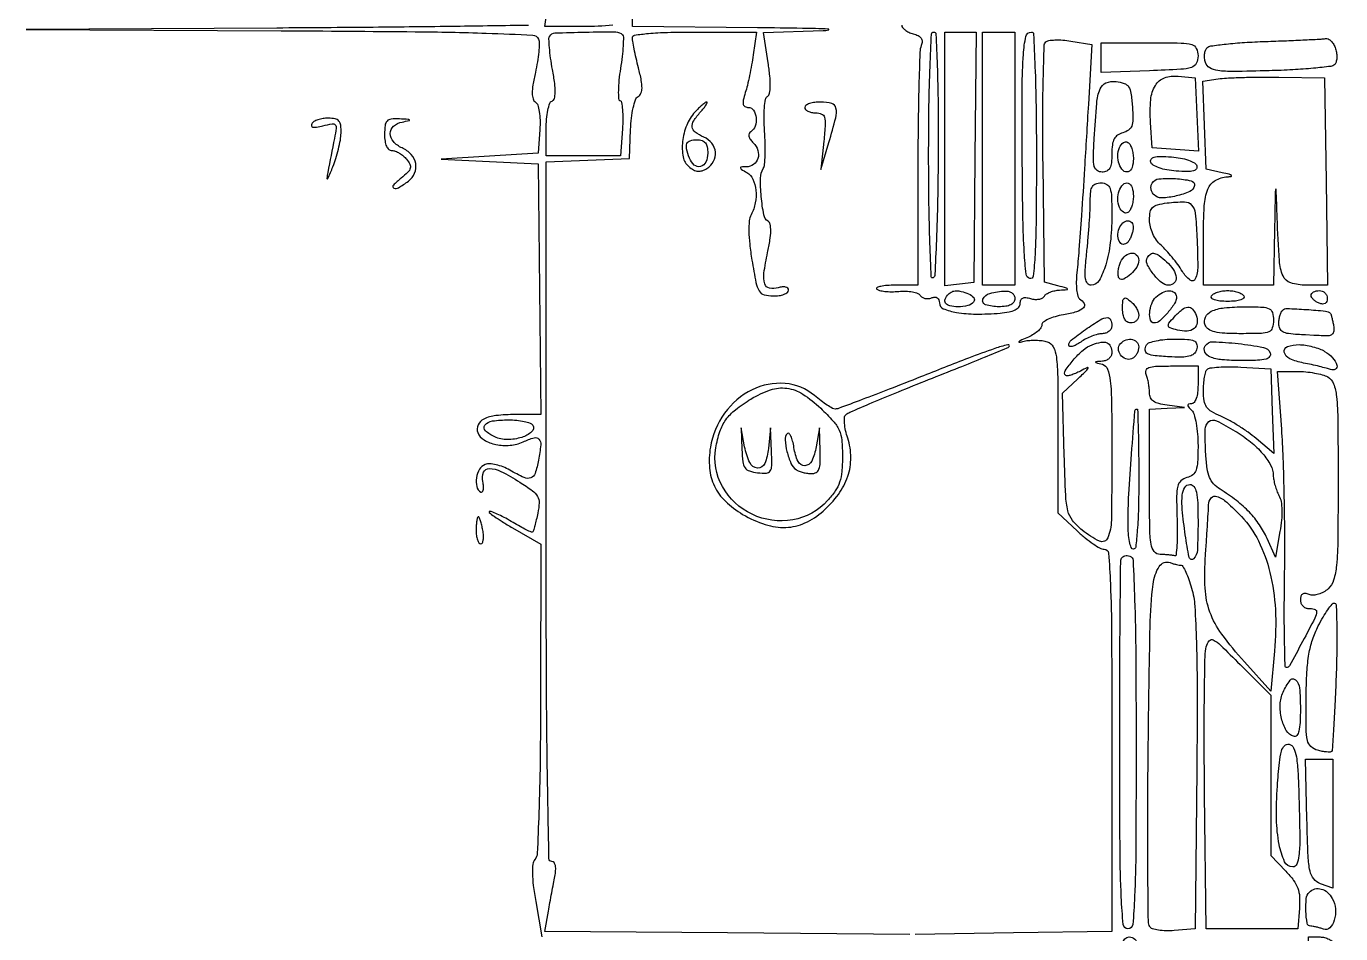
# Model space of a CAD drawing. Extents: x 24 to 1546, y 0 to 2379.
# Drawn here: x 23.5 to 267.5, y 407.6 to 576.1 of the extents above; entities that cross this region are included whole.
import ezdxf

# ---------------------------------------------------------------- set-up
doc = ezdxf.new("R2010")
doc.units = 0
doc.header["$MEASUREMENT"] = 0
doc.layers.get('0').update_dxf_attribs({"linetype": 'CONTINUOUS'})

msp = doc.modelspace()

# ---------------------------------------------------------------- linework, layer by layer
for points in [[(337.966179, 168.392349, 0.000137), (435.072302, 168.795574, 0.000014), (536.468237, 169.247283, 0.412847)], [(563.34628, 20.117426, 0.00003), (563.585042, 68.349484, 0.000793), (563.761466, 121.74337, 0.000478), (563.809731, 185.065658, -0.000252), (563.829439, 248.38279, -0.000419), (563.917736, 301.759581, -0.00001), (564.039235, 350.115363, -0.198254)], [(330.47682, 18.883074, 0.000013), (445.994116, 18.943074, 0.000017), (561.276547, 19.009838, 0.139128)], [(226.501837, 20.5), (226.500919, 213.749975, -0.000156), (226.538171, 334.839254, -0.002108), (226.752395, 379.142941, -0.000995), (227.046872, 405.812407, -0.410398), (228.25, 406.999975, -0.406869), (229.694408, 405.591471, -0.003991), (229.967336, 389.699567, -0.002296), (230.109045, 358.876355, -0.000048), (230.095006, 206.25), (230.064976, 47)], [(116.694712, 576.240241, -0.0002), (103.162817, 576.044335, -0.001307), (87.905574, 575.869428, -0.000812), (70, 575.740042), (23.5, 575.479532), (70.781385, 575.239766, -0.001024), (95.704656, 575.062318, -0.005921), (108.872964, 574.785596, -0.003807), (117.513606, 574.435739, -0.297408), (118.573504, 573.669046, -0.098759), (118.709857, 572.872461, -0.016319), (118.615952, 571.308927, -0.017377), (118.378157, 569.452114, -0.014586), (118.000806, 567.503597, 0.013207), (117.543716, 565.177717, 0.042967), (117.415541, 563.613472, 0.071827), (117.569461, 562.577744, 0.183593), (118.023557, 561.985441, -0.18216), (118.439752, 561.445681, -0.035538), (118.7191, 560.227614, -0.032983), (118.85795, 558.66191, -0.023488), (118.814871, 556.900891), (118.5, 552.5), (109.5, 551.960286), (100.5, 551.420572), (109.5, 550.960286), (118.5, 550.5), (118.76843, 527.25), (119.036861, 504), (114.26843, 503.984687, 0.025987), (110.674408, 503.786193, 0.085732), (108.400911, 503.136915, 0.176231), (107.35254, 502.061552, 0.200165), (107.311463, 500.630724, 0.171623), (108.477812, 499.263673, 0.080757), (110.676973, 498.427465, 0.072581), (113.29851, 498.277127, 0.085181), (115.702968, 498.910525, -0.034529), (117.767934, 499.684242, -0.296678), (118.668544, 499.41809, -0.207256), (118.99418, 498.357559, -0.01866), (118.574725, 495.546628, -0.029685), (117.952, 493.053819, -0.236281), (117.151581, 492.225389, -0.196949), (115.905699, 492.288207, -0.020434), (113.249456, 493.671616, 0.037343), (112.01174, 494.263971, 0.037585), (110.702318, 494.664127, 0.040257), (109.512052, 494.83305, 0.107136), (108.668416, 494.703001, 0.16881), (107.623293, 493.821141, 0.094735), (107.052483, 492.240478, 0.09846), (107.11542, 490.612786, 0.198104), (107.855543, 489.589279, 0.332306), (108.134463, 489.613909, 0.162929), (108.321085, 489.941332, 0.068119), (108.361032, 490.617574, 0.027972), (108.238966, 491.530262, -0.141419), (108.398834, 493.261305, -0.312129), (109.447027, 493.967135, -0.115653), (111.595692, 493.435073, -0.022522), (115.087232, 491.444933, -0.016202), (117.439548, 489.851128, -0.10378), (118.400348, 488.790556, -0.144449), (118.695064, 487.598358, -0.041621), (118.450545, 485.694933, -0.005712), (118.168771, 484.448819, -0.008135), (117.887914, 483.349245, -0.004966), (117.628853, 482.435545, -0.110687), (117.495964, 482.196113, -0.324494), (117.270757, 482.146677, -0.009145), (116.317174, 482.583724, -0.01534), (115.171398, 483.178365, -0.009524), (113.86278, 483.942375, 0.012248), (112.501954, 484.726956, 0.015068), (111.194067, 485.388634, 0.013519), (110.074479, 485.876836, 0.097762), (109.5, 485.986878, 0.696173), (109.432389, 485.800991, 0.02163), (110.341643, 485.095196, 0.016273), (111.815606, 484.12045, 0.007762), (113.769424, 482.959294), (119.038848, 479.937356), (118.967885, 451.25904, -0.002719), (118.873851, 439.375025, -0.005569), (118.645708, 430.060755, -0.002246), (118.343112, 422.522293, -0.163462), (117.90303, 421.383158, 0.145946), (117.52314, 420.491796, 0.033218), (117.445789, 418.833871, 0.02646), (117.611015, 416.565103, 0.011703), (118.057224, 413.592796), (119.20531, 407)], [(132.383519, 576.270925, -0.024769), (126.917841, 576), (119.772912, 576), (120.458219, 580.75, -0.003839)], [(187.5, 407.47249), (153.641229, 407.749678), (119.782458, 408.026867), (120.425428, 411.763433, -0.001561), (120.711428, 413.395012, -0.001131), (121.039695, 415.210196, -0.001143), (121.359235, 416.932361, -0.002498), (121.613654, 418.25, 0.031432), (121.762811, 419.365762, 0.065573), (121.709536, 420.239385, 0.105897), (121.472185, 420.796309, 0.2439), (121.079455, 421, -0.408544), (120.519688, 421.549014, -0.000695), (120.254154, 436.294147, -0.003226), (120.055987, 455.790421, -0.000928), (120, 485.957936), (120, 550.915871), (127.75, 551.207936), (135.5, 551.5), (135.673918, 556.893962, -0.020352), (135.829574, 559.02449, -0.027354), (136.153698, 560.931885, -0.027192), (136.581071, 562.432886, -0.173064), (137.068261, 563.042187, 0.1551), (137.595597, 563.656358, 0.097146), (137.792915, 564.591088, 0.052313), (137.662813, 566.02998, 0.012994), (137.144342, 568.341045, -0.005052), (136.706152, 570.158615, -0.00624), (136.336151, 571.861212, -0.005207), (136.058605, 573.295879, -0.045201), (136, 573.94282, -0.371943), (136.412809, 574.420986, -0.013718), (138.972294, 574.727041, -0.016512), (142.547194, 574.936612, -0.006384), (147.511818, 575), (159.023635, 575), (158.429275, 570.75, -0.009396), (158.13843, 568.921488, -0.007266), (157.755286, 566.940625, -0.007355), (157.343362, 565.101188, -0.017471), (156.969477, 563.75, 0.020466), (156.593675, 562.359547, 0.108368), (156.588071, 561.575378, 0.22477), (156.906639, 561.157138, 0.119988), (157.55202, 561, -0.257489), (158.493969, 560.480472, -0.116854), (158.96508, 559.10545, -0.102357), (158.795704, 557.52211, -0.178524), (157.992329, 556.495259, 0.159078), (157.684678, 556.131267, 0.151623), (157.643389, 555.64808, 0.099255), (157.901098, 555.06089, 0.043518), (158.44984, 554.407303, -0.118463), (159.294773, 553.027852, -0.151168), (159.315063, 551.544517, -0.168515), (158.511307, 550.419334, -0.150654), (157.143011, 549.969591, 0.01244), (156.198421, 549.928585, 0.424004), (156.06783, 549.773692, 0.233003), (156.212651, 549.542396, 0.006534), (157.25, 548.919901, -0.154812), (158.37897, 547.673995, -0.082133), (158.930222, 545.643649, -0.072931), (158.82545, 543.284854, -0.075494), (158.045699, 541.08539, 0.099219), (157.695923, 539.928514, 0.028343), (157.622184, 538.045779, 0.023775), (157.780489, 535.616219, 0.012902), (158.193527, 532.651131, 0.007406), (158.949009, 528.476324, 0.085848), (159.540249, 526.929592, 0.193892), (160.460899, 526.227708, 0.067187), (162.147827, 526, 0.035608), (163.240206, 526.077895, 0.053984), (164.162174, 526.313545, 0.07058), (164.794489, 526.658182, 0.237005), (165, 527.067388, 0.204114), (164.846334, 527.428127, 0.133305), (164.443697, 527.648274, 0.087677), (163.826321, 527.68561, 0.048244), (163.084157, 527.52671, -0.127923), (161.468206, 527.441199, -0.275082), (160.579038, 528.250615, -0.109318), (160.425205, 530.227475, -0.017789), (161.101964, 534.039841, 0.013576), (161.539643, 536.39017, 0.034891), (161.690111, 538.111203, 0.049151), (161.593743, 539.301748, 0.21268), (161.203805, 539.874041, -0.212002), (160.39597, 541.05636, -0.022311), (159.9279, 544.452205, -0.02523), (159.783571, 547.894161, -0.137108), (160.296437, 549.670628, 0.116576), (160.543022, 550.411074, 0.013491), (160.65291, 552.170259, 0.015645), (160.661681, 554.300763, 0.012176), (160.542373, 556.614418, -0.015942), (160.440616, 558.926037, -0.024221), (160.513627, 560.935281, -0.022415), (160.718588, 562.50818, -0.21388), (161.089583, 563.055366, 0.216858), (161.472261, 563.626758, 0.036502), (161.593616, 564.970837, 0.02978), (161.513727, 566.850752, 0.013385), (161.196243, 569.302418), (160.312588, 574.937421), (171.406294, 575.254955, 0.05487), (172.426404, 575.396886, 0.863902), (172.411536, 575.542003, 0.007095), (167.596227, 575.684035, 0.001526), (159.25, 575.786244), (136, 576), (136, 578.5)], [(186, 576.283298, 0.168361), (186.15341, 575.840615, 0.064396), (186.625652, 575.378099, 0.054306), (187.314879, 574.966945, 0.043425), (188.129881, 574.676286, -0.051366), (189.056045, 574.329345, -0.128445), (189.596452, 573.858658, -0.155377), (189.779409, 573.246597, -0.087368), (189.629881, 572.477868, 0.083158), (189.377015, 571.233466, 0.001808), (189.185027, 565.026999, 0.004086), (189.04565, 557.744672, 0.002741), (189, 549.418213), (189, 528), (184.833333, 528, 0.016281), (183.283147, 527.949508, 0.035244), (182.102214, 527.788411, 0.064816), (181.431384, 527.554512, 0.51151), (181.38697, 527.279696, 0.144347), (181.868368, 527.017529, 0.026529), (182.878388, 526.855647, 0.026546), (184.119027, 526.790082, 0.021418), (185.452645, 526.847613, -0.029756), (186.779777, 526.882722, -0.03749), (188.001262, 526.750297, -0.041054), (188.967497, 526.488079, -0.169126), (189.431033, 526.111591, 0.119393), (189.783759, 525.762958, 0.081665), (190.309319, 525.553693, 0.074393), (190.923517, 525.512201, 0.071458), (191.532025, 525.650663, -0.080342), (192.130879, 525.775844, -0.154877), (192.599419, 525.650408, -0.162073), (192.896184, 525.283839, -0.090042), (193, 524.712024, 0.305663), (193.723722, 523.638777, 0.054245), (196.180548, 522.943368, 0.040891), (199.775748, 522.634444, 0.021642), (204.25, 522.810365, 0.025644), (205.923692, 523.035741, 0.066636), (207.076426, 523.415451, 0.107267), (207.75466, 523.947286, 0.174767), (208, 524.627753, -0.096455), (208.122207, 525.255354, -0.189066), (208.466947, 525.619266, -0.14068), (209.054896, 525.713665, -0.046785), (209.915843, 525.52671, 0.055621), (210.696361, 525.371574, 0.06322), (211.45784, 525.402963, 0.072852), (212.086637, 525.606409, 0.140631), (212.47486, 525.959323, -0.113203), (212.876347, 526.365963, -0.045979), (213.572703, 526.723582, -0.042418), (214.423175, 526.984573, -0.041901), (215.309017, 527.09968, 0.003632), (216.693009, 527.172723, 0.508519), (216.769473, 527.292037, 0.234171), (216.607469, 527.439898, 0.002166), (215, 527.89415), (212.5, 528.58894), (212.229996, 550.474466, -0.003433), (212.183795, 558.920959, -0.005424), (212.272495, 566.164308, -0.001635), (212.437479, 572.420997, -0.191222), (212.753828, 573.153828, -0.161278), (213.292934, 573.424694, -0.027568), (214.451219, 573.530006, -0.027599), (215.877584, 573.501997, -0.021518), (217.417432, 573.319686), (221.287201, 572.691709), (220.641587, 561.595855, -0.000714), (219.929677, 549.654596, -0.001794), (219.367129, 540.953477, -0.00233), (218.8994, 534.540937, -0.007559), (218.50501, 530.293508, 0.022794), (218.402062, 528.638554, 0.031079), (218.47017, 527.145682, 0.03189), (218.673751, 525.970199, 0.198023), (219.025094, 525.484491, -0.134604), (219.844524, 524.604227, -0.329775), (219.715558, 523.779219, -0.126655), (218.470143, 523.055063, -0.026841), (216, 522.5, 0.02791), (214.467881, 522.15228, 0.040878), (213.175, 521.66462, 0.04754), (212.260977, 521.119945, 0.238996), (212, 520.605144, -0.166816), (211.811872, 520.056955, -0.049385), (211.192188, 519.404792, -0.043547), (210.302542, 518.762657, -0.035119), (209.25, 518.230712, 0.003773), (207.99345, 517.691601, 0.121526), (207.731178, 517.490269, 0.699294), (207.788226, 517.396439, 0.00881), (208.75, 517.605058, -0.038442), (209.75743, 517.761826, -0.025566), (210.926563, 517.792706, -0.025763), (212.071297, 517.705275, -0.044928), (213, 517.5, -0.198229), (214.12505, 516.554849, -0.089703), (214.70768, 514.68309, -0.028349), (214.954237, 510.961689, -0.002368), (215, 501.300689), (215, 485.736154), (218.571202, 482.368077, 0.018369), (220.043232, 481.078564, 0.022472), (221.513073, 479.989373, 0.021722), (222.806015, 479.1978, 0.12716), (223.571202, 479, -0.391493), (224.402641, 478.231157, -0.009485), (224.739932, 472.542432, -0.008847), (224.952291, 463.130496, -0.001217), (225, 443.522559), (225, 408.045117), (206.75, 407.748552), (188.5, 407.451987)], [(261.330417, 161.671045, -0.000605), (261.1905, 199.703843, -0.000668), (261.139823, 244.488602, -0.000587), (261.204343, 291.249916), (261.5, 406.999833), (263.643011, 406.999916, -0.060662), (264.502615, 406.895275, -0.060104), (265.314856, 406.58734, -0.065673), (265.960347, 406.13273, -0.115417), (266.325062, 405.595284, -0.091381), (266.544943, 404.414802, -0.000046), (266.613469, 366.461152, -0.000642), (266.631596, 324.230506, -0.000391), (266.549923, 274.345284, 0.000347), (266.463593, 224.343765, 0.000558), (266.467086, 181.731918, 0.000082), (266.518586, 143.885163, 0.037539)], [(242.797298, 79.868691, -0.000011), (242.648497, 127.699984, -0.000482)]]:
    msp.add_lwpolyline(points, format="xyb")
for points in [[(134.179875, 574.486792, -0.205485), (134.349112, 574.063162, -0.009058), (134.27884, 572.444095, -0.014062), (134.102592, 570.482622, -0.009453), (133.796102, 568.253605, 0.013478), (133.510114, 566.041928, 0.021382), (133.397738, 564.135696, 0.016845), (133.424194, 562.629328, 0.308946), (133.699561, 562.267503, -0.27775), (133.997165, 561.919845, -0.020044), (134.163083, 560.610601, -0.023521), (134.228312, 558.936349, -0.015274), (134.153487, 557.00069), (133.806973, 552), (126.903487, 552), (120, 552), (120, 556.916667, -0.020675), (120.079004, 558.826474, -0.030044), (120.31888, 560.495356, -0.030085), (120.66286, 561.773077, -0.235704), (121.08555, 562.195183, 0.251791), (121.529398, 562.666192, 0.061726), (121.682165, 563.757395, 0.037381), (121.581172, 565.469242, 0.011535), (121.177629, 568.022996, -0.009943), (120.83105, 570.17185, -0.013899), (120.613154, 572.105266, -0.010209), (120.510582, 573.705415, -0.150412), (120.651096, 574.244479, -0.249235), (121.636853, 574.820337, -0.00557), (127.30443, 574.985018, -0.006354), (132.919937, 575.014224, -0.196962)], [(192.76057, 552.448401, -0.003396), (192.655958, 543.766331, -0.00547), (192.435683, 536.37228, -0.001411), (192.156247, 529.95918, -0.247595), (191.821019, 529.389384, -0.573133), (191.487854, 529.565931, -0.001565), (191.241174, 535.804606, -0.005758), (191.058833, 543.133475, -0.00334), (191, 551.940983, -0.003331), (191.062316, 561.294127, -0.00685), (191.260186, 568.61435, -0.00213), (191.530078, 574.61021, -0.399863), (191.939551, 575, -0.400959), (192.348645, 574.609094, -0.002269), (192.587312, 568.780905, -0.007038), (192.746884, 561.630726, -0.003373)], [(211, 551.916667, -0.002216), (210.947956, 540.171466, -0.01156), (210.741016, 533.703022, -0.012596), (210.417469, 529.682004, -0.479909), (209.75, 529.253779, -0.292548), (209.097149, 530.065881, -0.011039), (208.747476, 534.13002, -0.011822), (208.500521, 540.284123, -0.002779), (208.388153, 550.587112, -0.00188), (208.365806, 564.661826, -0.016628), (208.585828, 570.870218, -0.0356), (209.051547, 574.178712, -0.353675), (210.067388, 575, -0.400079), (210.470709, 574.615779, -0.002029), (210.7399, 568.562184, -0.006737), (210.937526, 561.218872, -0.003358)], [(266.531949, 571.899337, -0.044463), (266.724141, 571.03364, -0.047951), (266.753331, 570.169568, -0.053335), (266.627734, 569.431833, -0.129947), (266.349337, 568.960629, -0.167002), (265.631505, 568.615861, -0.005552), (262.440635, 568.277318, -0.010005), (258.613687, 567.991342, -0.006738), (254.235802, 567.811293, -0.003763), (247.540239, 567.676672, -0.035456), (244.671435, 567.844128, -0.101126), (243.177409, 568.35713, -0.185133), (242.386465, 569.350663, -0.050954), (242.226482, 570.12238, -0.050976), (242.225907, 570.91039, -0.055769), (242.374278, 571.597878, -0.115869), (242.661567, 572.061567, -0.163512), (243.374214, 572.41575, -0.006959), (246.203409, 572.765993, -0.011313), (249.621102, 573.062799, -0.007749), (253.510904, 573.251614, 0.00158), (257.423722, 573.393184, 0.002223), (260.913095, 573.546019, 0.001299), (263.853958, 573.695591, 0.030445), (264.682612, 573.79071, -0.165103), (265.184534, 573.713776, -0.079488), (265.713683, 573.321451, -0.065387), (266.18927, 572.687431, -0.051459)], [(241, 570.570969, -0.115416), (240.673327, 569.174617, -0.206537), (239.790434, 568.425182, -0.061216), (237.801819, 568.075226, -0.00407), (231.997704, 567.820969), (222.995408, 567.5), (222.997704, 570.25), (223, 573), (232, 573, -0.003793), (237.878806, 572.9554, -0.06219), (239.823705, 572.682527, -0.218613), (240.683147, 571.967305, -0.112035)], [(240.797053, 559.690203), (241.094106, 552.880406), (236.797053, 553.190203), (232.5, 553.5), (232.196599, 558.215961, -0.036098), (232.229957, 562.429059, -0.114822), (233.080006, 565.094455, -0.173412), (234.768642, 566.488208, -0.111252), (237.31644, 566.808403), (240.5, 566.5)], [(264.771593, 547.25), (265.043186, 528), (261.040645, 528, -0.074707), (258.204102, 528.426197, -0.220722), (256.775186, 529.712056, -0.085371), (256.10326, 532.5405, -0.006337), (255.703096, 540.5, 0.000455), (255.498484, 545.816282, 0.878289), (255.41706, 545.823633, 0.049783), (255.340429, 545.187946, 0.000214), (255.201244, 538.25), (255, 528), (248.5, 528), (242, 528), (242, 536.8, -0.013869), (242.165341, 542.759707, -0.079952), (242.836197, 545.831188, -0.166602), (244.194895, 547.42875, -0.120123), (246.45, 548.118315, 0.032976), (247.165063, 548.207134, 0.640666), (247.20524, 548.370099, 0.108028), (246.774629, 548.582225, 0.008168), (245.5, 548.875519), (242.5, 549.514408), (242.210692, 557.686989), (241.921384, 565.859569), (244.710692, 566.29766, -0.026679), (246.298422, 566.460882, -0.005185), (249.177516, 566.572435, -0.005497), (252.541232, 566.630843, -0.005059), (256, 566.617875), (264.5, 566.5)], [(228.811289, 561.172408, -0.016082), (228.905606, 558.794743, -0.088399), (228.690742, 557.534375, -0.156947), (228.116135, 556.788703, -0.086997), (227.061289, 556.305777, 0.084173), (226.073811, 555.860373, 0.124453), (225.44214, 555.156637, 0.091032), (225.101611, 554.064659, 0.030191), (225, 552.383369, -0.024878), (224.916278, 550.701775, -0.09847), (224.615976, 549.716335, -0.163517), (224.056277, 549.190169, -0.108007), (223.18619, 549, -0.155587), (222.254685, 549.297051, -0.183329), (221.742021, 550.061457, -0.064075), (221.581112, 551.662553, -0.007538), (221.735065, 555.25, -0.006784), (222.204226, 561.79761, -0.070369), (222.807114, 564.424443, -0.206702), (223.910865, 565.554159, -0.12671), (225.784878, 565.813057, -0.053939), (227.292787, 565.47179, -0.167173), (228.104584, 564.839633, -0.109882), (228.546492, 563.662036, -0.017079)], [(147.612244, 560.124028, 0.088225), (146.086529, 557.68815, 0.068272), (145.318833, 554.646674, 0.074449), (145.425783, 551.812029, 0.174679), (146.486022, 550.011601, 0.048744), (147.367884, 549.414334, 0.099154), (148.164161, 549.167807, 0.105821), (148.959242, 549.254234, 0.060979), (149.833823, 549.666975, 0.1289), (151.083487, 551.003937, 0.149921), (151.424012, 552.704317, 0.14581), (150.753185, 554.338344, 0.120129), (149.25, 555.487128, -0.054753), (147.679374, 556.392327, -0.205892), (147.114833, 557.350435, -0.177726), (147.383076, 558.520133, -0.03961), (148.654988, 560.171259, 0.014157), (149.255209, 560.873468, 0.028915), (149.676948, 561.462807, 0.04265), (149.89182, 561.877495, 0.534549), (149.809975, 562, 0.162469), (149.528951, 561.906209, 0.015584), (148.958142, 561.448933, 0.018564), (148.298971, 560.842563, 0.013603)], [(168, 561, 0.193765), (168.153788, 560.618059, 0.087313), (168.597618, 560.29375, 0.067165), (169.255802, 560.073643, 0.047184), (170.034443, 560, -0.099868), (171.121067, 559.780777, -0.227047), (171.663742, 559.169628, -0.086613), (171.802164, 557.878512, -0.008517), (171.541821, 554.75), (171.014757, 549.5), (172.488089, 554.5, 0.00884), (173.75132, 559.084402, 0.112234), (173.80047, 560.860523, 0.282188), (173.00351, 561.722992, 0.068803), (171, 562, 0.031626), (169.850749, 561.927234, 0.048861), (168.88125, 561.70625, 0.06271), (168.209557, 561.384262, 0.254951)], [(76.475228, 557.959918, 0.221692), (76.430912, 557.583679, 0.278077), (76.692448, 557.359215, 0.084205), (77.39762, 557.360059, 0.019176), (78.570645, 557.607087, -0.018827), (80.259593, 557.963993, -0.25618), (80.834122, 557.766581, -0.223007), (81.023804, 557.152134, -0.014497), (80.702766, 555.263832, 0.000551), (79.447224, 548.949949, 0.035154), (79.306942, 547.832763, 0.833182), (79.473541, 547.792676, 0.007259), (80.414894, 550, 0.021672), (80.969233, 551.541265, 0.016254), (81.449263, 553.279687, 0.016508), (81.794271, 554.948247, 0.035822), (81.923922, 556.25, 0.035257), (81.862034, 557.69419, 0.150353), (81.520516, 558.476143, 0.169154), (80.825383, 558.879158, 0.047604), (79.559017, 559, 0.039089), (78.577527, 558.923151, 0.042279), (77.646249, 558.694476, 0.046396), (76.892447, 558.359639, 0.127301)], [(90, 556, 0.03493), (90.088264, 554.738092, 0.072829), (90.364796, 553.794443, 0.108578), (90.804983, 553.211512, 0.178798), (91.377555, 553, -0.091497), (92.001658, 552.884829, -0.042808), (92.744082, 552.525707, -0.0405), (93.480592, 552.003173, -0.045046), (94.095122, 551.385384, -0.056534), (94.710842, 550.445138, -0.187669), (94.780294, 549.722434, -0.131588), (94.33803, 548.979394, -0.022898), (93.106783, 547.885384, 0.027579), (91.634294, 546.552159, 0.527279), (91.733124, 546.039969, 0.242828), (92.585951, 546.096951, 0.022059), (94.417611, 547.316097, 0.133938), (95.582581, 548.777118, 0.149794), (95.778726, 550.561797, 0.13724), (94.932536, 552.266774, 0.10613), (93.244158, 553.487128, -0.106539), (91.641486, 554.647512, -0.185345), (91.062805, 556.160471, -0.213739), (91.6713, 557.514483, -0.135068), (93.25, 558.294267, 0.00362), (94.568679, 558.558172, 0.574721), (94.607621, 558.674595, 0.200802), (94.401331, 558.775265, 0.002047), (92.75, 558.863818, 0.035634), (91.222852, 558.830587, 0.180079), (90.467818, 558.466486, 0.164251), (90.095507, 557.674684, 0.028492)], [(150, 552.5, -0.108246), (149.643038, 550.870473, -0.222361), (148.667435, 550.045577, -0.248638), (147.502276, 550.30993, -0.124104), (146.606989, 551.581787, -0.031009), (146.067703, 553.298307, -0.158659), (146.138933, 554.282011, -0.230417), (146.74379, 554.824278, -0.069602), (148, 555, -0.07578), (148.935258, 554.857434, -0.149477), (149.55, 554.4375, -0.124434), (149.893532, 553.682766, -0.044917)], [(229, 551.440983, -0.07573), (228.756034, 549.839466, -0.23569), (228.021287, 549.074538, -0.29766), (227.121852, 549.290862, -0.097745), (226.361626, 550.5, -0.097096), (226.097504, 552.013038, -0.09178), (226.414447, 553.546546, -0.139062), (227.136762, 554.471102, -0.305181), (227.992937, 554.504365, -0.130046), (228.380125, 554.095833, -0.045614), (228.704175, 553.347757, -0.041555), (228.925628, 552.420979, -0.03789)], [(240.776476, 550.187411, -0.232671), (240.694989, 549.606269, -0.181921), (240.167453, 549.234119, -0.067879), (239.000451, 549.094682, -0.014084), (236.931917, 549.187411, -0.026894), (235.237776, 549.403284, -0.03798), (233.766645, 549.789033, -0.042897), (232.667395, 550.27743, -0.189483), (232.223524, 550.812589, -0.232671), (232.305011, 551.393731, -0.181921), (232.832547, 551.765881, -0.067879), (233.999549, 551.905318, -0.014084), (236.068083, 551.812589, -0.026894), (237.762224, 551.596716, -0.03798), (239.233355, 551.210967, -0.042897), (240.332605, 550.72257, -0.189483)], [(225, 540.820998, -0.028352), (224.721105, 535.906576, -0.044496), (223.8715, 531.764558, -0.055592), (222.63777, 528.865239, -0.270688), (221.156655, 528, -0.234325), (220.480495, 528.335293, -0.130947), (220.12349, 529.204557, -0.049988), (220.073563, 530.902862, -0.00841), (220.357544, 534.146691, 0.004895), (220.603513, 536.745883, 0.004259), (220.811278, 539.472826, 0.004287), (220.95709, 541.943454, 0.012595), (221, 543.646691, -0.02451), (221.084806, 545.375701, -0.110387), (221.399106, 546.330836, -0.174458), (222.004503, 546.828024, -0.085742), (223, 547, -0.12935), (224.062701, 546.720401, -0.187972), (224.669081, 545.977625, -0.070321), (224.942167, 544.411399, -0.008053)], [(229, 544.559017, -0.03789), (228.925628, 543.579021, -0.041555), (228.704175, 542.652243, -0.045614), (228.380125, 541.904167, -0.130046), (227.992937, 541.495635, -0.305181), (227.136762, 541.528898, -0.139062), (226.414447, 542.453454, -0.09178), (226.097504, 543.986962, -0.097096), (226.361626, 545.5, -0.097745), (227.121852, 546.709138, -0.29766), (228.021287, 546.925462, -0.23569), (228.756034, 546.160534, -0.07573)], [(240.325332, 546.5, -0.250937), (239.465682, 545.402912, -0.04638), (236.946041, 544.563068, -0.04659), (234.276946, 544.198007, -0.210064), (232.844127, 544.755873, -0.081161), (232.488408, 545.250544, -0.074717), (232.295856, 545.846914, -0.077776), (232.29108, 546.450779, -0.101912), (232.480034, 546.967694, -0.237639), (233.747218, 547.745658, -0.035896), (236.81557, 547.783146, -0.037198), (239.722138, 547.391595, -0.403899)], [(240.801473, 537.025958, -0.010674), (240.94748, 531.486949, -0.100468), (240.488054, 529.163998, -0.499096), (239.542063, 528.923024, -0.085753), (238.100174, 530.556147, 0.019656), (237.24957, 531.822411, 0.013413), (236.189607, 533.194833, 0.013535), (235.094401, 534.465086, 0.026399), (234.143178, 535.404988, -0.059278), (233.303392, 536.351442, -0.044637), (232.613827, 537.561061, -0.044885), (232.153843, 538.864756, -0.062453), (232, 540.091629, -0.043511), (232.131871, 541.604117, -0.156995), (232.577582, 542.449111, -0.13504), (233.478264, 542.94762, -0.029045), (235.25, 543.268157, -0.027639), (238.472794, 543.480015, -0.216877), (239.811501, 542.88738, -0.157879), (240.479111, 541.366856, -0.013213)], [(228.984687, 538.75, -0.0518), (228.917693, 538.173843, -0.026152), (228.721339, 537.468638, -0.025657), (228.440003, 536.754225, -0.034596), (228.109687, 536.143237, -0.2048), (227.306384, 535.591305, -0.294392), (226.52681, 535.897825, -0.151634), (226.126887, 537.094239, -0.097311), (226.380002, 538.547887, -0.107312), (227.035788, 539.548361, -0.176637), (227.946017, 539.96263, -0.250984), (228.684343, 539.63789, -0.170851)], [(230, 532.622445, -0.144745), (229.631268, 531.375403, -0.062569), (228.504937, 530.038071, -0.069617), (227.222738, 529.147918, -0.32398), (226.384528, 529.282139, -0.165028), (226.2091, 529.637744, -0.041477), (226.177476, 530.292319, -0.037826), (226.265615, 531.088529, -0.030376), (226.476082, 531.924639, -0.114614), (227.275704, 533.272134, -0.15408), (228.512702, 533.949913, -0.239443), (229.545658, 533.658973, -0.209542)], [(235.171259, 532.345012, -0.062968), (236.434324, 530.873926, -0.12444), (236.938684, 529.430165, -0.220382), (236.577633, 528.426605, -0.200529), (235.556704, 528, -0.178349), (234.204709, 528.498097, -0.052804), (232.661878, 530.123591, -0.053052), (231.534096, 531.972173, -0.254109), (231.60072, 533.162968, -0.110837), (232.209898, 533.785761, -0.202937), (232.897427, 533.907491, -0.106751), (233.797192, 533.486209, -0.021246)], [(198.412469, 526.395215, -0.137646), (199.365914, 525.685363, -0.349778), (199.353235, 524.878385, -0.16481), (198.277959, 524.21104, -0.057254), (196.440983, 524, -0.051796), (194.957427, 524.154099, -0.180332), (194.156557, 524.660487, -0.265175), (194.056667, 525.41445, -0.100006), (194.666667, 526.333333, -0.089924), (195.333289, 526.795322, -0.102898), (196.088661, 526.965501, -0.071795), (197.056022, 526.842153, -0.024064)], [(207, 525.5, -0.152103), (206.797909, 524.851045, -0.12651), (206.25, 524.375, -0.082504), (205.322075, 524.088963, -0.033607), (204, 524, -0.073097), (201.55654, 524.359138, -0.447555), (201.079421, 525.379771, -0.231331), (202.35518, 526.480285, -0.053059), (205.25, 526.921053, -0.084943), (205.918248, 526.837493, -0.097345), (206.485938, 526.536184, -0.105533), (206.865052, 526.065902, -0.117584)], [(230, 522.377555, -0.108083), (229.885048, 521.85199, -0.099644), (229.559375, 521.404657, -0.09558), (229.072657, 521.104712, -0.090674), (228.5, 521, -0.143291), (227.871861, 521.183787, -0.121072), (227.392996, 521.687074, -0.087038), (227.095966, 522.511194, -0.043099), (227, 523.622445, -0.015561), (227.044628, 525.0561, -0.193794), (227.27432, 525.537632, -0.333054), (227.685618, 525.578847, -0.037417), (228.5, 525, -0.048188), (229.073942, 524.421878, -0.041499), (229.559375, 523.71614, -0.04354), (229.892217, 522.995234, -0.086594)], [(237, 525.828741, -0.142981), (236.639849, 524.595047, -0.035632), (235.372902, 522.89094, -0.034335), (233.89885, 521.398454, -0.182736), (232.845012, 521, -0.332601), (232.180531, 521.496993, -0.090308), (232.032324, 522.885898, -0.071156), (232.39804, 524.553454, -0.107266), (233.2, 525.8, -0.081905), (234.39555, 526.657043, -0.113216), (235.675397, 526.960812, -0.172733), (236.61356, 526.634714, -0.227344)], [(249.5, 526, -0.340586), (249.458863, 525.601847, -0.123006), (248.947214, 525.276393, -0.057972), (247.933544, 525.06464, -0.022534), (246.5, 525, -0.022534), (245.066456, 525.06464, -0.057972), (244.052786, 525.276393, -0.123006), (243.541137, 525.601847, -0.340586), (243.5, 526, -0.128561), (243.903211, 526.384387, -0.04604), (244.636189, 526.70625, -0.041947), (245.542916, 526.926129, -0.038534), (246.5, 527, -0.038534), (247.457084, 526.926129, -0.041947), (248.363811, 526.70625, -0.04604), (249.096789, 526.384387, -0.128561)], [(265, 525.531385, -0.094119), (264.893789, 524.972145, -0.166113), (264.592642, 524.617923, -0.151899), (264.114961, 524.503306, -0.075244), (263.5, 524.638374, -0.048303), (262.926204, 524.924763, -0.053891), (262.440625, 525.307216, -0.061199), (262.108626, 525.723081, -0.13875), (262, 526.106989, -0.164455), (262.115158, 526.447641, -0.095748), (262.440625, 526.737678, -0.076852), (262.926285, 526.933678, -0.057609), (263.5, 527, -0.096899), (264.072505, 526.887999, -0.097416), (264.559375, 526.568594, -0.098432), (264.885371, 526.091819, -0.10122)], [(240.664167, 522.432783, -0.122223), (240.840036, 521.012145, -0.196657), (240.254435, 519.96136, -0.157779), (238.966273, 519.474975, -0.076104), (237.192777, 519.659839, -0.018464), (235.826415, 520.071603, -0.258311), (235.493834, 520.439073, -0.230391), (235.6087, 520.945951, -0.01496), (236.615011, 522.127086, -0.037123), (238.03316, 523.477724, -0.154065), (239.117145, 523.91204, -0.234227), (239.976678, 523.563933, -0.090099)], [(255, 521.5, -0.07316), (254.788705, 520.063675, -0.225125), (254.146862, 519.353625, -0.091213), (252.753085, 519.055065, -0.007275), (248.968615, 519, -0.01231), (245.954985, 519.074205, -0.046823), (244.093854, 519.341822, -0.084002), (242.94878, 519.831363, -0.159527), (242.322898, 520.600925, -0.202027), (242.370302, 522.068947, -0.179989), (243.457184, 523.152065, -0.083224), (245.852768, 523.793017, -0.023117), (249.75, 523.984687, -0.009354), (252.97341, 523.933786, -0.10224), (254.226531, 523.629426, -0.220467), (254.813054, 522.925638, -0.065286)], [(265.585046, 522.736551, -0.119951), (265.688901, 522.55567, -0.008237), (265.845186, 521.981987, -0.011377), (266.006374, 521.283331, -0.008285), (266.154931, 520.5, -0.054606), (266.210727, 519.597558, -0.147348), (265.998813, 518.99838, -0.169824), (265.516525, 518.667139, -0.078401), (264.75, 518.583333, -0.002463), (263.844577, 518.626449, 0.006639), (262.485938, 518.691146), (260.968339, 518.763412, 0.013245), (259.5, 518.833333, -0.02498), (257.775571, 519.002057, -0.093184), (256.75, 519.357143, -0.15298), (256.199503, 519.950383, -0.111569), (256, 520.833333, -0.032334), (256.048562, 521.58349, -0.032279), (256.193437, 522.321562, -0.034055), (256.405043, 522.946586, -0.09803), (256.65851, 523.325176, -0.207919), (257.527848, 523.667775, -0.007813), (261.104497, 523.488006, -0.008474), (264.651354, 523.193678, -0.179669)], [(225, 520.5, -0.117751), (224.863365, 519.927862, -0.100591), (224.477861, 519.440625, -0.092668), (223.901353, 519.113497, -0.08302), (223.222506, 519, 0.0647), (222.384027, 518.891044, 0.028182), (221.31429, 518.542718, 0.027309), (220.203904, 518.039179, 0.032678), (219.222506, 517.443296, -0.027551), (218.369036, 516.913046, -0.059548), (217.652861, 516.625434, -0.119164), (217.187184, 516.613456, -0.353541), (217, 516.845095, -0.229391), (217.454342, 517.783306, -0.013075), (220.098876, 519.763351, -0.016466), (222.824216, 521.563002, -0.132828), (224.25, 521.983153, -0.193416), (224.536315, 521.875496, -0.090457), (224.779687, 521.554426, -0.069088), (224.94476, 521.072847, -0.048103)], [(225, 515.440983, -0.118089), (224.866175, 514.882253, -0.093653), (224.485938, 514.389213, -0.086019), (223.918504, 514.037022, -0.079586), (223.25, 513.883999, 0.002113), (222.076061, 513.801199, 0.392517), (222, 513.719237, 0.339035), (222.073823, 513.622879, 0.001923), (223.25, 513.310674, -0.246528), (224.219867, 512.426828, -0.061345), (224.716406, 510.265463, -0.02334), (224.95189, 506.110014, -0.002484), (225, 496.426676, -0.00368), (224.911142, 484.354937, -0.090726), (224.26439, 481.09204, -0.433206), (222.727785, 480.484418, -0.060962), (219.5, 482.520743, -0.054222), (217.71475, 484.333065, -0.109073), (216.842056, 486.129353, -0.047563), (216.441854, 488.971101, -0.003917), (216.164716, 496.453491), (215.829433, 507.937421), (218.664716, 510.60799, 0.002507), (220.342237, 512.204006, 0.118931), (220.59249, 512.595703, 0.665883), (220.464651, 512.70957, 0.008549), (219.164354, 512.058259, -0.018771), (218.241067, 511.619162, -0.027828), (217.399844, 511.311382, -0.026642), (216.71761, 511.143104, -0.248418), (216.437355, 511.229312, -0.356234), (216.346298, 512.12813, -0.031611), (217.819682, 514.079707, -0.036443), (219.68659, 515.956606, -0.088611), (221.356999, 516.954392, -0.043886), (223.011032, 517.419254, -0.146025), (224.122015, 517.303589, -0.202871), (224.770991, 516.64329, -0.094389)], [(230, 516.559017, -0.066731), (229.919427, 515.957989, -0.052216), (229.680655, 515.343957, -0.053447), (229.328935, 514.809446, -0.082294), (228.912868, 514.446149, -0.19208), (227.861629, 514.261325, -0.145999), (226.822746, 514.822746, -0.145999), (226.261325, 515.861629, -0.19208), (226.446149, 516.912868, -0.141953), (227.363694, 517.742628, -0.13899), (228.590655, 517.962058, -0.167006), (229.596601, 517.500468, -0.20522)], [(240.79803, 516.25, -0.127114), (240.391125, 515.406588, -0.137335), (239.636778, 514.895533, -0.074344), (238.34092, 514.667652, -0.017218), (236.120911, 514.687128, -0.012085), (233.044715, 514.894699, -0.089606), (231.635675, 515.285085, -0.277769), (231.199754, 515.950577, -0.148989), (231.458881, 516.933469, -0.176216), (231.983557, 517.347757, -0.029062), (233.250486, 517.686706, -0.02889), (234.855486, 517.921965, -0.021948), (236.632341, 518, -0.012674), (239.070717, 517.938184, -0.086973), (240.236287, 517.672392, -0.214433), (240.739919, 517.132448, -0.131954)], [(254.395515, 515.411688, -0.259521), (254.299405, 514.736673, -0.167635), (253.62656, 514.286803, -0.055167), (252.065722, 514.055785, -0.00918), (249.027632, 514, -0.021644), (245.444939, 514.155161, -0.076091), (243.208839, 514.698707, -0.189303), (242.274601, 515.594728, -0.25116), (242.34405, 516.75, -0.270057), (243.758377, 517.506357, -0.01854), (248.465567, 517.159657, -0.018721), (253.133837, 516.463498, -0.260385)], [(189.5, 510.969213, -0.001775), (183.688932, 508.687901, -0.002751), (178.654905, 506.764057, -0.000839), (174.277414, 505.127047, -0.086492), (173.644356, 505.009475, -0.132752), (173.154611, 505.136035, -0.015027), (172.167302, 505.737158, -0.017353), (171.01796, 506.543292, -0.013288), (169.817631, 507.5, 0.155831), (164.336297, 509.755245, 0.136211), (158.227515, 508.582931, 0.122607), (153.125453, 504.247423, 0.114263), (150.485344, 497.91325, 0.062958), (150.32307, 494.01642, 0.091311), (151.226855, 490.702493, 0.08968), (153.268386, 487.88623, 0.058711), (156.47501, 485.461777, 0.053109), (160.678571, 483.564515, 0.089547), (164.498149, 483.029221, 0.097447), (168.036832, 483.871456, 0.073279), (171.404148, 486.049985, 0.054897), (174.254557, 489.16808, 0.076581), (175.99033, 492.51829, 0.082958), (176.554377, 496.021724, 0.078376), (175.969616, 499.592064, -0.026026), (175.577696, 501.026379, -0.034984), (175.383472, 502.35874, -0.037677), (175.384014, 503.434678, -0.191912), (175.642064, 503.962084, -0.08265), (176.353593, 504.41978, -0.001499), (180.507356, 506.194089, -0.003678), (185.381146, 508.216546, -0.002443), (191, 510.467951, 0.001325), (196.588352, 512.692644, 0.002099), (201.363021, 514.631396, 0.000463), (205.544581, 516.354329, 0.09423), (205.916667, 516.597931, 0.762303), (205.725262, 516.948769, 0.024758), (203.264621, 516.239073, 0.009994), (198.396782, 514.46056, 0.001841)], [(264.5, 515.714565, -0.068309), (265.955623, 514.53224, -0.109383), (266.767543, 513.160158, -0.336083), (266.512321, 512.419919, -0.243853), (265.611907, 512.318683, 0.024921), (264.815564, 512.579561, 0.006668), (263.524819, 512.913832, 0.006741), (262.045987, 513.254774, 0.006916), (260.571014, 513.552656, -0.059536), (258.03579, 514.349065, -0.231863), (257.016333, 515.579709, -0.38614), (257.582958, 516.614793, -0.086671), (259.75, 516.964565, -0.036054), (260.949141, 516.862437, -0.025076), (262.279687, 516.58276, -0.025389), (263.536027, 516.182963, -0.046759)], [(241, 509.5, -0.029164), (240.918021, 508.095692, -0.05347), (240.664286, 506.979167, -0.075486), (240.280545, 506.243837, -0.239193), (239.8, 506, 0.051663), (239.257401, 505.943785, 0.354955), (239.1, 505.75, 0.180052), (239.222304, 505.421376, 0.018208), (239.8, 504.8, -0.127649), (240.265643, 504.007953, -0.024386), (240.6475, 502.368124, -0.024572), (240.911945, 500.359307, -0.020442), (241, 498.20638, -0.012179), (240.927246, 495.219956, -0.071594), (240.629385, 493.684903, -0.142083), (240.008074, 492.808841, -0.104342), (238.937221, 492.273332, 0.120463), (237.832513, 491.676197, 0.151294), (237.241922, 490.680056, 0.059965), (237.027174, 488.822054, 0.006926), (237.105269, 484.616952, -0.008703), (237.145998, 481.904997, -0.0153), (237.072051, 479.664042, -0.009904), (236.925395, 477.909469, -0.491001), (236.668048, 477.75, 0.054519), (236.28698, 477.846962, 0.011701), (235.608739, 477.926562, 0.01209), (234.814683, 477.981638, 0.011268), (234, 478, -0.22979), (232.890509, 478.538325, -0.130799), (232.287037, 479.9375, -0.034233), (232.043195, 483.03185, -0.00255), (232, 491.5), (232, 505), (235.25, 505.160037), (238.5, 505.320074), (235.25, 505.723396, -0.031386), (233.721984, 506.011277, -0.089808), (232.7424, 506.458292, -0.131581), (232.196322, 507.10413, -0.110506), (232, 507.981571, 0.026603), (231.956055, 508.80693, 0.01711), (231.821697, 509.756212, 0.017199), (231.625828, 510.678719, 0.030709), (231.393011, 511.418213, -0.17224), (231.373171, 512.203021, -0.233331), (231.861489, 512.702281, -0.074784), (233.135475, 512.945615, -0.00986), (235.893011, 513), (241, 513)], [(254.794336, 504.6238), (255.088672, 496.7476), (251.794336, 499.525338, 0.020199), (250.295994, 500.688524, 0.013933), (248.513024, 501.887168, 0.014071), (246.730878, 502.94546, 0.027737), (245.25, 503.664958, -0.033305), (243.526711, 504.526063, -0.108929), (242.597289, 505.38669, -0.113961), (242.138792, 506.535071, -0.038249), (242, 508.346753, -0.019679), (242.052095, 509.66988, -0.023941), (242.208649, 510.900092, -0.023519), (242.434446, 511.902857, -0.129946), (242.710296, 512.376962, -0.167313), (243.254094, 512.642229, -0.01393), (244.83923, 512.792355, -0.017371), (246.786564, 512.85436, -0.012512), (248.960296, 512.793629), (254.5, 512.5)], [(265.065741, 510.964816, -0.183142), (266.160272, 509.709625, -0.063888), (266.709456, 507.334813, -0.022824), (266.953065, 502.82919, -0.002094), (267, 491.619804, -0.002401), (266.948042, 480.801092, -0.020741), (266.701741, 475.983425, -0.049468), (266.174755, 473.263975, -0.13709), (265.144618, 471.630877, -0.055678), (264.304059, 471.025294, -0.055594), (263.350175, 470.619741, -0.060367), (262.41801, 470.459397, -0.104418), (261.644618, 470.582879, 0.060367), (260.917567, 470.765292, 0.166713), (260.407674, 470.659193, 0.184592), (260.10259, 470.274252, 0.076425), (260, 469.606989, 0.09222), (260.114117, 468.993529, 0.096079), (260.440625, 468.472053, 0.099375), (260.927688, 468.123068, 0.106303), (261.5, 468, -0.033781), (262.074558, 467.961138, -0.051669), (262.559375, 467.84336, -0.067104), (262.893308, 467.671387, -0.24504), (263, 467.466756, -0.119064), (262.694774, 466.203155, -0.004437), (260.407271, 461.840193, -0.002543), (257.966835, 457.339457, -0.27376), (257.393309, 457, -0.407218), (257.163386, 457.224483, -0.001148), (257.061712, 461.920313, -0.005346), (257.014882, 467.327236, -0.003205), (257.069104, 473.75, 0.004821), (257.106622, 480.950246, 0.003812), (257.012743, 488.7375, 0.003854), (256.814768, 495.964472, 0.009566), (256.527867, 501.25), (255.737838, 512), (259.43466, 512, -0.024401), (260.991906, 511.923959, -0.021058), (262.61373, 511.695915, -0.021593), (264.067883, 511.36312, -0.055866)], [(170.957893, 505.154836, -0.018881), (173.273331, 502.779385, -0.078176), (174.366308, 501.106825, -0.083004), (174.859908, 499.229834, -0.022885), (175, 496.170613, -0.022129), (174.876563, 493.382895, -0.059173), (174.46908, 491.439762, -0.067417), (173.655114, 489.795011, -0.035938), (172.25, 488.006888, -0.166908), (165.766017, 484.446474, -0.154217), (158.221553, 485.468383, -0.15645), (152.707737, 490.615745, -0.171767), (151.480475, 497.801419, -0.038045), (152.244285, 500.829261, -0.075505), (153.371258, 503.026679, -0.070386), (155.156539, 504.885769, -0.029422), (158.017684, 506.869681, -0.054241), (161.6258, 508.564245, -0.116131), (164.66938, 508.868004, -0.110862), (167.6206, 507.782105, -0.046793)], [(117.497371, 502.004253, -0.368106), (117.308137, 500.767663, -0.104452), (115.466827, 499.748875, -0.073637), (112.775241, 499.341498, -0.108101), (110.443612, 499.843738, -0.077735), (108.725659, 500.975888, -0.397596), (108.646567, 502.013322, -0.189945), (110.024816, 502.792612, -0.034811), (113, 503, -0.023805), (114.531426, 502.927049, -0.030682), (115.922414, 502.707499, -0.031634), (117.020744, 502.390317, -0.169814)], [(230, 492, -0.005894), (229.93625, 486.591966, -0.0133), (229.730769, 482.5, -0.008303), (229.439891, 479.393988, -0.382355), (229, 479, -0.317077), (228.611177, 479.274135, -0.034091), (228.295511, 480.395312, -0.032069), (228.075935, 481.929339, -0.019832), (228.005994, 483.75, -0.013588), (228.160717, 489.189586, -0.005379), (228.656797, 496.653143, -0.00085), (229.290027, 504.669552, -0.390819), (229.648217, 505, -0.405474), (229.791803, 504.860648, -0.000719), (229.896664, 501.18125, -0.004228), (229.974719, 496.984827, -0.002536)], [(247.903293, 500.917738, -0.032869), (250.756899, 498.909705, -0.045739), (252.997702, 496.735464, -0.054004), (254.467872, 494.591837, -0.119294), (254.966731, 492.684259, 0.042241), (255.052663, 491.850894, 0.022335), (255.291626, 490.838723, 0.022064), (255.630592, 489.818002, 0.031673), (256.026038, 488.951348, -0.080939), (256.406871, 487.839037, -0.035521), (256.558645, 486.284627, -0.03038), (256.493838, 484.402585, -0.020328), (256.202012, 482.26709), (255.351949, 477.5), (253.804853, 481, 0.045013), (252.404129, 483.526831, 0.041534), (250.539736, 485.836354, 0.037471), (248.134391, 488.005091, 0.025459), (245.106969, 490.111578, -0.065682), (243.897459, 491.106117, -0.090116), (243.136914, 492.288236, -0.064869), (242.691001, 493.948413, -0.019783), (242.448167, 496.544002, -0.014677), (242.333361, 501.253298, -0.226246), (243.020032, 502.674896, -0.291147), (244.425239, 502.828938, -0.022512)], [(156.343974, 497.5, 0.019198), (156.521926, 495.204838, 0.119761), (156.927712, 494.107373, 0.169075), (157.722766, 493.511369, 0.04847), (159.25, 493.183578, 0.03731), (160.898208, 493.117657, 0.245511), (161.593664, 493.512264, 0.143034), (161.878083, 494.468702, 0.010958), (161.831897, 497.183578), (161.663794, 501.5), (161.267895, 497.689001, -0.071436), (160.565936, 494.894976, -0.324402), (159.221249, 494.061924, -0.273265), (157.785126, 495.057643, -0.061371), (156.843974, 498.011353), (156.187949, 501.5)], [(164.768209, 500.444524, 0.216091), (164.350067, 499.310343, 0.041963), (164.698296, 497.100568, 0.043394), (165.437867, 494.919425, 0.142612), (166.403972, 493.765313, 0.055754), (166.948842, 493.482247, 0.027525), (167.692104, 493.241942, 0.026917), (168.499653, 493.075007, 0.035334), (169.25, 493.015313, 0.130806), (170.108662, 493.235833, 0.175323), (170.629704, 493.83939, 0.083589), (170.86781, 495.024661, 0.015607), (170.868359, 497.25), (170.736718, 501.5), (170.118359, 498, -0.063155), (169.297104, 495.354596, -0.283643), (168.009197, 494.490639, -0.306418), (166.749859, 495.27416, -0.067879), (166, 497.842982, 0.023372), (165.756472, 499.074665, 0.05011), (165.431911, 499.986165, 0.097593), (165.086746, 500.452888, 0.40272)], [(241, 484, -0.01178), (240.877712, 478.810418, -0.186894), (240.176736, 477.226484, -0.593565), (239.37196, 477.463771, -0.019129), (238.635924, 481.639571, -0.009611), (238.081169, 486.359634, -0.047492), (238.073518, 489.033567, -0.113923), (238.545482, 490.462938, -0.262013), (239.5, 491, -0.241448), (240.235889, 490.622643, -0.103378), (240.696429, 489.583333, -0.044348), (240.938899, 487.613168, -0.008455)], [(249.062083, 485.055398, -0.07596), (252.227412, 480.51496, -0.054251), (254.347895, 474.683807, -0.047866), (255.353026, 467.787303, -0.035321), (255.18672, 460.069542), (254.5, 452.639085), (249.605523, 458.069542, -0.025093), (245.399379, 463.23534, -0.07113), (243.212845, 467.323236, -0.07498), (242.321154, 471.73431, -0.030147), (242.385877, 477.90077, 0.001035), (242.594914, 480.938686, 0.001264), (242.777416, 483.781789, 0.001056), (242.919808, 486.173568, 0.008952), (242.962293, 487.25, -0.177983), (243.460488, 488.520045, -0.306616), (244.516939, 488.789426, -0.096932), (246.342191, 487.698726, -0.019622)], [(107, 482.5, 0.032714), (107.062724, 481.542347, 0.050289), (107.253015, 480.734375, 0.064968), (107.530586, 480.176307, 0.249889), (107.861328, 480, 0.285831), (108.156008, 480.183445, 0.076393), (108.329256, 480.734375, 0.053628), (108.365641, 481.541823, 0.031701), (108.244751, 482.5, 0.013875), (108.033865, 483.4582, 0.021857), (107.7946, 484.265625, 0.017542), (107.556361, 484.885601, 0.300822), (107.383423, 485, 0.347462), (107.232649, 484.880837, 0.020244), (107.11263, 484.265625, 0.023639), (107.027631, 483.458419, 0.014412)], [(229.5, 442.916667, -0.00118), (229.453878, 423.381774, -0.009709), (229.239104, 414.486111, -0.012614), (228.882014, 409.302762, -0.386939), (228, 408.5, -0.38622), (227.118515, 409.300267, -0.012849), (226.755168, 414.422522, -0.009823), (226.531041, 423.218341, -0.001199), (226.464866, 442.5, -0.001039), (226.47855, 455.592305, -0.001673), (226.55073, 466.748319, -0.000265), (226.65298, 476.631522, -0.107395), (226.806507, 477.302786, -0.129779), (227.03845, 477.579881, -0.087904), (227.412872, 477.756332, -0.07772), (227.870676, 477.806851, -0.069243), (228.341641, 477.719453, -0.309995), (228.94861, 476.917441, -0.003343), (229.238781, 469.659181, -0.006615), (229.443758, 459.43263, -0.001703)], [(237.863472, 476, -0.274338), (238.196914, 475.802159, -0.01771), (238.723172, 474.751562, -0.021854), (239.279897, 473.378719, -0.014208), (239.807276, 471.75, -0.055408), (240.39458, 468.409383, -0.008661), (240.702891, 461.712316, -0.007151), (240.840945, 452.113861, -0.002356), (240.775591, 438), (240.5, 408.5), (236.601786, 408.180799, -0.026681), (235.060763, 408.137096, -0.034616), (233.654222, 408.269989, -0.037065), (232.544847, 408.538536, -0.178259), (232.041616, 408.932664, -0.13651), (231.778049, 409.841607, -0.000701), (231.688269, 419.305777, -0.003062), (231.667069, 430.11458, -0.001927), (231.768288, 442.741337, -0.001811), (232.107515, 464.636099, -0.025184), (232.655925, 472.517386, -0.109448), (233.806677, 475.792803, -0.355744), (235.831787, 476.489496, 0.014994), (236.393016, 476.302116, 0.013957), (236.977957, 476.143789, 0.014094), (237.505529, 476.032312, 0.045044)], [(266.635705, 455.395882, -0.002355), (266.414278, 450.155025, -0.00377), (266.170449, 445.683334, -0.000838), (265.92096, 441.771234, -0.181979), (265.768878, 441.435545, -0.197862), (265.509977, 441.327691, -0.022691), (264.865818, 441.354332, -0.024605), (264.070306, 441.46312, -0.017669), (263.194851, 441.659296, -0.125304), (261.963013, 442.340412, -0.151442), (261.314038, 443.484989, -0.051879), (261.065047, 445.708114, -0.004576), (261.072303, 451.369633, -0.010167), (261.220501, 456.184972, -0.02906), (261.585522, 459.514229, -0.039032), (262.251532, 462.174267, -0.036941), (263.332064, 464.75, -0.014393), (264.221279, 466.378319, -0.021096), (265.10305, 467.751562, -0.017339), (265.893408, 468.796277, -0.22584), (266.321439, 469, -0.403309), (266.64251, 468.69071, -0.003569), (266.754015, 465.00379, -0.009477), (266.772212, 460.612328, -0.005677)], [(254.5, 437.012926), (254.5, 422.144944), (257.317789, 419.196997, -0.030971), (258.73725, 417.514847, -0.07206), (259.519113, 416.066881, -0.074116), (259.84574, 414.482285, -0.034302), (259.817789, 412.374525), (259.5, 408.5), (251, 408.5), (242.5, 408.5), (242.218583, 433.5, -0.002281), (242.15329, 443.252422, -0.003312), (242.191941, 451.858656, -0.001682), (242.297578, 459.153822, -0.05567), (242.523067, 460.891169, -0.113731), (243.075787, 461.988007, -0.354425), (243.831388, 462.13827, -0.071427), (245.152258, 461.180191, -0.003928), (248.804483, 457.581623), (254.5, 451.880908)], [(260, 449.416667, -0.011711), (259.938511, 446.79172, -0.047651), (259.712614, 445.212414, -0.111426), (259.318048, 444.414507, -0.312133), (258.75, 444.248381, -0.180838), (257.391044, 445.34371, -0.075493), (256.49585, 447.559893, -0.069648), (256.249178, 450.172895, -0.095937), (256.799689, 452.45971, -0.053354), (258.098364, 454.655339, -0.449656), (259.112049, 454.74163, -0.183371), (259.837465, 453.2317, -0.021292)], [(259.782751, 431.238028, -0.004234), (259.884925, 425.115828, -0.028723), (259.73607, 422.093395, -0.069756), (259.338981, 420.511419, -0.305391), (258.579755, 420, -0.294454), (257.072821, 420.971695, -0.059611), (256.066047, 424.155477, -0.042742), (255.579269, 428.92276, -0.021192), (255.737777, 435.004724, -0.006623), (256.094399, 439.361098, -0.04396), (256.490457, 441.503674, -0.122474), (257.061636, 442.514378, -0.255846), (257.895992, 442.783237, -0.243697), (258.742651, 442.116189, -0.065954), (259.252675, 440.42992, -0.029537), (259.572137, 437.337362, -0.004681)], [(266, 428.032224), (266, 416.064448), (263.75, 416.894879, -0.131982), (262.483013, 417.791798, -0.121537), (261.787281, 419.230449, -0.042021), (261.44474, 421.966207, -0.003796), (261.217249, 428.862655), (260.934498, 440), (263.467249, 440), (266, 440)], [(265.913475, 414.161673, -0.100811), (266.500442, 412.19796, -0.091923), (266.302237, 410.091581, -0.13159), (265.460584, 408.683756, -0.29208), (264.286791, 408.443442, 0.018341), (263.664168, 408.656518, 0.015567), (262.992745, 408.836511, 0.015847), (262.370564, 408.962049, 0.041876), (261.918213, 409, -0.363293), (261.263916, 409.547689, -0.03432), (261.020301, 411.788115, -0.03611), (261.096691, 414.138295, -0.171841), (261.666667, 415.333333, -0.134673), (262.690715, 415.916491, -0.130514), (263.882264, 415.905011, -0.114685), (265.029301, 415.282001, -0.088596)]]:
    msp.add_lwpolyline(points, format="xyb", close=True)
for points in [[(199.597991, 551.75), (199.407131, 528.5), (196.703565, 528.183578), (194, 527.867155), (194, 551.433578), (194, 575), (196.894425, 575), (199.788851, 575)], [(207, 551.5), (207, 528), (204, 528), (201, 528), (201, 551.5), (201, 575), (204, 575), (207, 575)]]:
    msp.add_lwpolyline(points, close=True)

doc.saveas('drawing.dxf')
